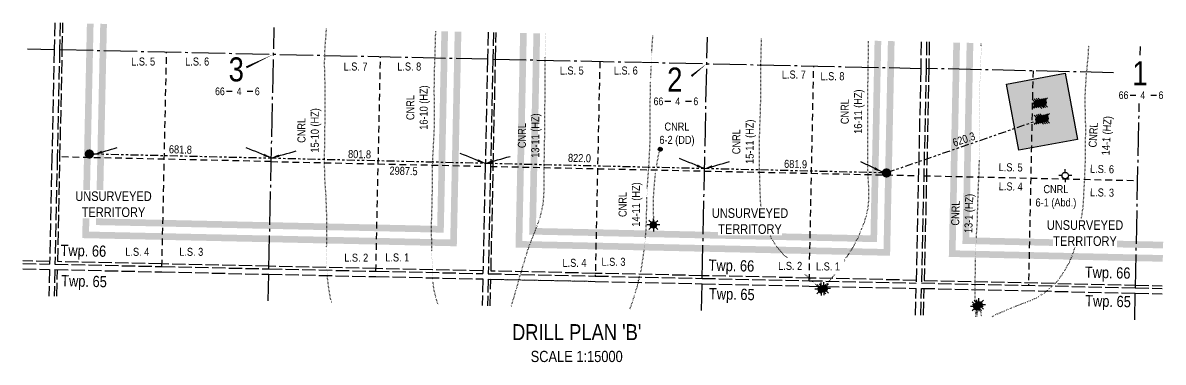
# Model space of a CAD drawing. Extents: x 401306 to 418331, y 6045711 to 6071172.
# Drawn here: x 413713 to 417984, y 6062705 to 6063976 of the extents above; entities that cross this region are included whole.
import ezdxf
from ezdxf.enums import TextEntityAlignment as Align

# ---------------------------------------------------------------- set-up
doc = ezdxf.new("R2010")
doc.units = 0
doc.header["$LTSCALE"] = 5
for name, pattern in [('foc-DOT', [1, 0.2, -0.8]), ('foc-DRILLPATH', [14.75, 6, -1.75, 1.75, -1.75, 1.75, -1.75]), ('foc-LSD', [8, 5, -3]), ('foc-QUARTERLINE', [33, 25, -3, 2, -3]), ('foc-UNSURVEYED', [12.5, 10, -2.5])]:
    doc.linetypes.add(name, pattern=pattern)
for name, color, linetype in [('10', 1, 'Continuous'), ('9', 3, 'Continuous'), ('AS-DRILL-T', 8, 'Continuous'), ('AS-TARGET-GAS-H', 181, 'Continuous'), ('AS-TARGET-OIL-H', 131, 'Continuous'), ('C-SYMBOL', 7, 'Continuous'), ('D-TXT', 6, 'Continuous'), ('DETAIL-HZ-Existing', 8, 'foc-DOT'), ('DETAIL-T', 7, 'Continuous'), ('F-WS-S', 8, 'Continuous'), ('L-BD', 7, 'Continuous'), ('L-BD1', 253, 'Continuous'), ('L-MON', 1, 'Continuous'), ('L-QSEC', 8, 'foc-QUARTERLINE'), ('L-SECLBL', 7, 'Continuous'), ('L-SECTION-LSD', 7, 'foc-LSD'), ('L-USEC', 7, 'foc-UNSURVEYED'), ('P-BUFFER-PURPLE-T', 187, 'Continuous'), ('P-PDRILLPATH', 12, 'foc-DRILLPATH'), ('P-PROPOSED', 10, 'Continuous'), ('P-PROPOSED-H', 21, 'Continuous')]:
    doc.layers.add(name, color=color, linetype=linetype)
doc.styles.add('100L', font='ARIALN.TTF', dxfattribs={"height": 11})
doc.styles.add('80CG', font='ARIALN.TTF', dxfattribs={"height": 10})
doc.styles.add('80L', font='ARIALN.TTF', dxfattribs={"height": 10})
doc.styles.add('SIMPLEX', font='ARIALN.TTF')
doc.styles.get("Standard").update_dxf_attribs({"font": 'ARIALN.TTF'})
doc.dimstyles.new('Compass 5 000', dxfattribs={"dimscale": 5, "dimtxt": 9, "dimasz": 2, "dimexe": 0.2, "dimexo": 0.0625, "dimgap": 0.5, "dimtad": 0, "dimtih": 1, "dimtoh": 1, "dimzin": 0, "dimdsep": 46, "dimtxsty": '80CG', "dimcen": 0.1, "dimse1": 1, "dimse2": 1, "dimclrd": 256, "dimclrt": 256, "dimaunit": 1, "dimadec": 4, "dimazin": 0, "dimtfac": 0.06, "dimtofl": 0, "dimtmove": 0, "dimatfit": 1, "dimfxl": 0.2, "dimtolj": 1, "dimtzin": 0, "dimlwd": -1, "dimarcsym": 0})

# ---------------------------------------------------------------- blocks, each defined once
blk = doc.blocks.new('L-SECLBL')
at = {"layer": '9', "color": 7}
for p, q in [((-5.1, -27.8), (-12.3, -27.8)), ((20.7, -27.8), (13.5, -27.8))]:
    blk.add_line(p, q, dxfattribs=at)
at = {"layer": '10', "color": 2, "style": 'SIMPLEX'}
blk.add_attdef('SEC', text='', height=30, dxfattribs=at).set_placement((0, 0), align=Align.MIDDLE)
at = {"layer": '10', "color": 5, "style": '80L'}
blk.add_attdef('TWP', text='', height=9.5, dxfattribs=at).set_placement((-14.4, -27.4), align=Align.MIDDLE_RIGHT)
blk.add_attdef('RGE', text='', height=9.5, dxfattribs=at).set_placement((3.6, -27.4), align=Align.MIDDLE_CENTER)
blk.add_attdef('MER', text='', height=9.5, dxfattribs=at).set_placement((23.2, -27.4), align=Align.MIDDLE_LEFT)
blk = doc.blocks.new('Gabd')
for p, q in [((-0.81, 0), (-1.62, 0)), ((0, 0.81), (0, 1.62)), ((1.62, 0), (0.81, 0)), ((0, -0.81), (0, -1.62))]:
    blk.add_line(p, q)
blk.add_circle((0, 0), 0.8)
blk = doc.blocks.new('BH-Existing')
at = {"layer": 'AS-DRILL-T'}
h = blk.add_hatch(color=256, dxfattribs=at)
h.dxf.hatch_style = 1
edge = h.paths.add_edge_path()
edge.add_arc((0, 0), 0.5, 0, 360)
blk.add_circle((0, 0), 0.5, dxfattribs=at)
blk = doc.blocks.new('GAS')
h = blk.add_hatch(color=255)
h.dxf.hatch_style = 1
edge = h.paths.add_edge_path()
edge.add_arc((0, 0), 0.9, 0, 360)
for p, q in [((-0.81, 0), (-1.62, 0)), ((-0.57, 0.57), (-1.14, 1.14)), ((0, 0.81), (0, 1.62)), ((0.57, 0.57), (1.14, 1.14)), ((1.62, 0), (0.81, 0)), ((-0.57, -0.57), (-1.14, -1.14)), ((0, -0.81), (0, -1.62)), ((1.14, -1.14), (0.57, -0.57))]:
    blk.add_line(p, q)
blk.add_circle((0, 0), 0.8)
blk = doc.blocks.new('plbh')
at = {"layer": 'L-MON'}
h = blk.add_hatch(color=255, dxfattribs=at)
h.dxf.hatch_style = 1
edge = h.paths.add_edge_path()
edge.add_arc((0, 0), 1.16, 0, 360)
h = blk.add_hatch(color=256, dxfattribs=at)
h.dxf.hatch_style = 1
h.paths.add_polyline_path([(-0.96, 0, 1), (0.96, 0, 1)])
h.paths.add_polyline_path([(0.91, 0, -1), (-0.91, 0, -1)], flags=16)
h.paths.add_polyline_path([(0.45, 0, -1), (-0.45, 0, -1)], flags=0)
h = blk.add_hatch(color=256, dxfattribs=at)
h.dxf.hatch_style = 1
h.paths.add_polyline_path([(-0.45, 0, 1), (0.45, 0, 1)])
h.paths.add_polyline_path([(0.4, 0, -1), (-0.4, 0, -1)], flags=16)
at = {"layer": 'L-MON', "color": 240}
for radius in [0.96, 0.91, 0.45, 0.4]:
    blk.add_circle((0, 0), radius, dxfattribs=at)
blk = doc.blocks.new('WC')
at = {"layer": 'L-MON'}
h = blk.add_hatch(color=255, dxfattribs=at)
h.dxf.hatch_style = 1
edge = h.paths.add_edge_path()
edge.add_arc((0, 0), 0.9, 0, 360)
at = {"layer": 'L-MON', "color": 240, "flags": 128}
for points in [[(-0.62, 0.5), (-1.23, 1.12)], [(0.52, 0.61), (1.13, 1.21)], [(-1.18, -1.18), (-0.56, -0.57)], [(1.16, -1.18), (0.56, -0.57)]]:
    blk.add_lwpolyline(points, dxfattribs=at)
at = {"layer": 'L-MON', "color": 240}
for radius in [0.8, 0.373]:
    blk.add_circle((0, 0), radius, dxfattribs=at)

msp = doc.modelspace()

# ---------------------------------------------------------------- hatches: boundary and pattern name
at = {"layer": 'AS-TARGET-GAS-H'}
h = msp.add_hatch(color=256, dxfattribs=at)
h.dxf.hatch_style = 1
h.paths.add_polyline_path([(415280.713, 6063944.732), (415265.103, 6063215.647), (414012.177, 6063243.026), (414028.056, 6063972.194), (414003.072, 6063972.742), (413986.649, 6063218.588), (415289.552, 6063190.117), (415305.696, 6063944.184)])
h = msp.add_hatch(color=256, dxfattribs=at)
h.dxf.hatch_style = 1
h.paths.add_polyline_path([(416903.321, 6063909.159), (416887.978, 6063180.155), (415634.978, 6063207.56), (415650.588, 6063936.623), (415625.604, 6063937.171), (415609.46, 6063183.123), (416912.436, 6063154.624), (416928.304, 6063908.611)])
h = msp.add_hatch(color=256, dxfattribs=at)
h.dxf.hatch_style = 1
h.paths.add_polyline_path([(417273.192, 6063901.05), (417248.209, 6063901.598), (417232.344, 6063148.132), (417983.728, 6063131.224), (417984.291, 6063156.208), (417257.853, 6063172.554)])
at = {"layer": 'AS-TARGET-OIL-H'}
h = msp.add_hatch(color=256, dxfattribs=at)
h.dxf.hatch_style = 1
h.paths.add_polyline_path([(415330.68, 6063943.636), (415314, 6063164.587), (413961.121, 6063194.15), (413978.089, 6063973.29), (413953.105, 6063973.837), (413935.593, 6063169.712), (415338.449, 6063139.057), (415355.664, 6063943.089)])
h = msp.add_hatch(color=256, dxfattribs=at)
h.dxf.hatch_style = 1
h.paths.add_polyline_path([(416903.321, 6063909.159), (416887.978, 6063180.155), (415634.978, 6063207.56), (415650.588, 6063936.623), (415625.604, 6063937.171), (415609.46, 6063183.123), (416912.436, 6063154.624), (416928.304, 6063908.611)])
h.paths.add_polyline_path([(415583.941, 6063158.685), (415600.62, 6063937.718), (415575.637, 6063938.266), (415558.423, 6063134.248), (416961.352, 6063103.563), (416978.272, 6063907.516), (416953.288, 6063908.064), (416936.894, 6063129.094)])
h = msp.add_hatch(color=256, dxfattribs=at)
h.dxf.hatch_style = 1
h.paths.add_polyline_path([(417223.225, 6063902.146), (417198.241, 6063902.693), (417181.325, 6063099.288), (417982.604, 6063081.258), (417983.166, 6063106.241), (417206.834, 6063123.71)])
at = {"layer": 'P-PROPOSED-H'}
h = msp.add_hatch(color=256, dxfattribs=at)
h.dxf.hatch_style = 1
h.paths.add_polyline_path([(417443.886, 6063498.645), (417663.674, 6063539.255), (417617.76, 6063787.745), (417397.972, 6063747.134)])

# ---------------------------------------------------------------- linework, layer by layer
at = {"layer": 'DETAIL-HZ-Existing', "flags": 128}
for points in [[(414868.628, 6062929.256), (414866.391, 6062939.679), (414862.924, 6062958.538), (414859.837, 6062977.368), (414857.073, 6062996.372), (414854.828, 6063015.334), (414853.072, 6063034.196), (414851.703, 6063053.42), (414850.831, 6063072.483), (414850.46, 6063091.565), (414850.518, 6063110.648), (414850.786, 6063129.687), (414851.264, 6063148.751), (414851.566, 6063158.657), (414851.762, 6063167.795), (414851.963, 6063186.965), (414852.022, 6063206.068), (414851.961, 6063225.203), (414851.712, 6063244.383), (414851.225, 6063263.678), (414850.558, 6063282.957), (414849.806, 6063302.057), (414848.967, 6063321.26), (414847.955, 6063340.296), (414846.533, 6063359.36), (414845.152, 6063378.494), (414844.319, 6063397.517), (414843.84, 6063416.721), (414843.539, 6063435.832), (414843.24, 6063455.013), (414843.069, 6063474.091), (414843.342, 6063493.39), (414843.941, 6063512.481), (414844.419, 6063531.565), (414844.579, 6063550.686), (414844.619, 6063569.82), (414844.817, 6063588.89), (414845.147, 6063608.037), (414845.317, 6063627.198), (414845.349, 6063646.402), (414845.487, 6063665.473), (414845.706, 6063684.573), (414845.857, 6063703.764), (414845.816, 6063722.869), (414845.415, 6063741.972), (414844.824, 6063761.069), (414844.252, 6063780.156), (414843.713, 6063799.342), (414843.504, 6063818.521), (414843.632, 6063837.602), (414844.071, 6063856.707), (414844.891, 6063875.834), (414846.07, 6063894.913), (414847.498, 6063913.977), (414849.029, 6063933.128), (414850.528, 6063952.201), (414850.675, 6063954.16)], [(415268.668, 6062920.518), (415268.18, 6062921.778), (415262.106, 6062939.852), (415257.039, 6062958.265), (415253.149, 6062976.982), (415250.277, 6062996.068), (415248.345, 6063015.164), (415247.183, 6063034.223), (415246.453, 6063053.393), (415245.931, 6063072.449), (415245.58, 6063091.541), (415245.358, 6063110.6), (415245.1, 6063129.85), (415244.788, 6063148.921), (415244.768, 6063150.311), (415244.416, 6063168.003), (415243.955, 6063187.077), (415243.694, 6063206.187), (415243.935, 6063225.376), (415244.573, 6063244.427), (415245.192, 6063263.548), (415245.661, 6063282.633), (415246.07, 6063301.758), (415246.489, 6063320.854), (415246.908, 6063339.959), (415247.328, 6063359.084), (415247.718, 6063378.22), (415248.018, 6063397.388), (415248.027, 6063416.493), (415247.898, 6063435.69), (415248.226, 6063454.747), (415249.058, 6063473.954), (415250.079, 6063493.146), (415251.048, 6063512.25), (415252.017, 6063531.353), (415253.115, 6063550.404), (415254.125, 6063569.557), (415254.785, 6063588.667), (415255.195, 6063607.843), (415255.354, 6063626.924), (415255.273, 6063646.04), (415255.068, 6063664.949), (415254.744, 6063684.37), (415254.382, 6063703.432), (415254.243, 6063722.63), (415254.402, 6063741.761), (415254.611, 6063760.861), (415254.849, 6063779.9), (415255.288, 6063798.985), (415255.845, 6063818.017), (415256.485, 6063837.138), (415257.213, 6063856.217), (415257.865, 6063875.427), (415258.437, 6063894.669), (415258.936, 6063913.793), (415259.475, 6063932.896), (415259.835, 6063945.19)], [(415542.658, 6062914.534), (415544.518, 6062920.755), (415547.2, 6062929.7), (415549.903, 6062938.694), (415552.566, 6062947.669), (415555.219, 6062956.665), (415557.903, 6062965.679), (415560.546, 6062974.675), (415563.17, 6062983.701), (415569.103, 6063004.328), (415574.247, 6063022.682), (415577.251, 6063033.611), (415579.302, 6063041.088), (415584.508, 6063059.531), (415589.96, 6063077.809), (415595.622, 6063096.062), (415601.164, 6063114.287), (415607.032, 6063132.346), (415607.085, 6063132.475), (415613.809, 6063150.365), (415620.921, 6063168.147), (415627.972, 6063185.85), (415634.914, 6063203.625), (415641.6, 6063221.586), (415647.679, 6063239.7), (415653.093, 6063258.038), (415657.631, 6063276.566), (415661.162, 6063295.294), (415663.631, 6063314.336), (415664.998, 6063333.371), (415665.457, 6063352.435), (415665.319, 6063371.703), (415665.237, 6063390.749), (415665.454, 6063409.789), (415665.683, 6063428.858), (415665.961, 6063447.946), (415666.451, 6063467.07), (415666.951, 6063486.204), (415667.25, 6063505.332), (415667.44, 6063524.472), (415667.662, 6063543.742), (415667.874, 6063562.962), (415667.962, 6063582.044), (415667.991, 6063601.138), (415668.132, 6063620.319), (415668.39, 6063639.368), (415668.681, 6063658.597), (415668.919, 6063677.656), (415669.019, 6063696.778), (415669.087, 6063715.871), (415669.277, 6063734.991), (415669.486, 6063754.091), (415669.676, 6063773.261), (415669.875, 6063792.342), (415669.985, 6063811.524), (415669.916, 6063830.69), (415669.764, 6063849.787), (415669.553, 6063868.896), (415669.242, 6063887.997), (415669.022, 6063907.126), (415669.115, 6063926.429), (415669.329, 6063936.212)], [(415987.185, 6062904.825), (415988.915, 6062909.447), (415991.856, 6062917.396), (415994.79, 6062925.485), (415997.646, 6062933.716), (416000.407, 6062942.139), (416003.017, 6062950.515), (416005.549, 6062958.982), (416008.029, 6062967.371), (416010.5, 6062975.78), (416012.922, 6062984.28), (416015.236, 6062992.863), (416017.465, 6063001.647), (416019.644, 6063010.443), (416021.834, 6063019.328), (416024.027, 6063028.283), (416026.15, 6063037.32), (416028.126, 6063046.429), (416029.985, 6063055.722), (416031.625, 6063065.029), (416034.417, 6063082.873), (416036.317, 6063096.365), (416036.758, 6063099.687), (416037.539, 6063105.811), (416038.692, 6063115.279), (416039.622, 6063123.201), (416039.806, 6063124.787), (416040.919, 6063134.266), (416042.092, 6063143.733), (416043.245, 6063153.22), (416044.338, 6063162.659), (416046.184, 6063181.624), (416046.908, 6063191.16), (416047.938, 6063210.293), (416048.273, 6063219.868), (416048.577, 6063229.413), (416048.831, 6063238.94), (416049.055, 6063248.478), (416049.533, 6063267.532), (416049.953, 6063286.657), (416050.311, 6063305.724), (416050.517, 6063315.342), (416050.751, 6063324.889), (416050.975, 6063334.396), (416051.299, 6063343.901), (416052.376, 6063362.943), (416053.764, 6063381.957), (416055.143, 6063401.072), (416056.524, 6063420.257), (416057.269, 6063429.813), (416057.992, 6063439.31), (416059.149, 6063458.3), (416060.047, 6063477.345), (416060.925, 6063496.39), (416061.803, 6063515.466), (416062.522, 6063534.555), (416063.001, 6063553.639), (416063.31, 6063572.777), (416063.199, 6063591.863), (416062.859, 6063611.015), (416062.867, 6063630.109), (416063.006, 6063649.211), (416063.017, 6063668.405), (416063.195, 6063687.465), (416063.554, 6063706.542), (416063.794, 6063725.721), (416064.023, 6063744.801), (416064.661, 6063763.892), (416065.61, 6063782.956), (416066.379, 6063802.094), (416067.06, 6063821.243), (416067.767, 6063840.283), (416068.595, 6063859.309), (416069.614, 6063878.412), (416070.785, 6063897.591), (416072.053, 6063916.638), (416072.81, 6063927.367)], [(416703.785, 6062978.541), (416703.826, 6062978.58), (416703.806, 6062978.58), (416703.625, 6062978.514), (416703.495, 6062978.547), (416703.476, 6062978.577), (416703.446, 6062978.558), (416703.415, 6062978.549), (416703.396, 6062978.569), (416703.307, 6062978.631), (416703.139, 6062978.704), (416702.839, 6062978.701), (416702.549, 6062978.707), (416702.479, 6062978.748), (416702.5, 6062978.758), (416702.519, 6062978.737), (416702.528, 6062978.667), (416702.545, 6062978.527), (416702.602, 6062978.376), (416702.587, 6062978.166), (416702.512, 6062977.917), (416702.469, 6062977.768), (416702.416, 6062977.639), (416702.29, 6062977.352), (416702.175, 6062977.114), (416702.061, 6062976.917), (416701.936, 6062976.699), (416701.761, 6062976.483), (416701.556, 6062976.217), (416701.62, 6062975.946), (416701.977, 6062975.808), (416702.326, 6062975.731), (416702.603, 6062975.615), (416702.841, 6062975.52), (416703.031, 6062975.496), (416703.261, 6062975.481), (416703.51, 6062975.436), (416703.698, 6062975.342), (416703.816, 6062975.239), (416703.826, 6062975.269), (416703.767, 6062975.29), (416703.696, 6062975.252), (416703.644, 6062975.183), (416703.592, 6062975.074), (416703.591, 6062975.024), (416703.579, 6062974.934), (416703.527, 6062974.835), (416703.454, 6062974.697), (416703.331, 6062974.569), (416703.23, 6062974.492), (416703.166, 6062974.333), (416703.222, 6062974.122), (416703.358, 6062973.959), (416703.426, 6062973.837), (416703.405, 6062973.778), (416703.395, 6062973.798), (416703.457, 6062973.887), (416703.5, 6062974.016), (416703.492, 6062974.136), (416703.575, 6062974.274), (416703.69, 6062974.502), (416703.775, 6062974.75), (416703.811, 6062975.019), (416703.846, 6062975.269), (416703.841, 6062975.499), (416703.765, 6062975.71), (416703.638, 6062975.823), (416703.528, 6062975.816), (416703.407, 6062975.798), (416703.318, 6062975.85), (416703.23, 6062975.912), (416703.11, 6062975.924), (416703.072, 6062976.025), (416703.083, 6062976.095), (416703.064, 6062976.135), (416702.996, 6062976.217), (416702.722, 6062976.523), (416702.284, 6062977.072), (416701.712, 6062977.924), (416700.994, 6062979), (416700.079, 6062980.179), (416698.916, 6062981.444), (416697.524, 6062982.804), (416695.866, 6062984.329), (416693.952, 6062986.06), (416691.813, 6062987.996), (416689.477, 6062990.136), (416687.005, 6062992.428), (416684.367, 6062994.915), (416681.505, 6062997.666), (416678.476, 6063000.601), (416675.231, 6063003.73), (416671.819, 6063006.973), (416668.208, 6063010.29), (416664.36, 6063013.732), (416660.306, 6063017.348), (416656.057, 6063021.219), (416651.653, 6063025.343), (416647.043, 6063029.641), (416642.124, 6063033.996), (416636.966, 6063038.406), (416631.66, 6063042.92), (416626.299, 6063047.644), (416620.86, 6063052.51), (416615.284, 6063057.489), (416609.552, 6063062.641), (416603.79, 6063067.824), (416598.012, 6063073.187), (416592.26, 6063078.81), (416586.44, 6063084.585), (416581.806, 6063089.173), (416580.513, 6063090.461), (416574.587, 6063096.398), (416568.693, 6063102.384), (416565.06, 6063106.081), (416562.73, 6063108.451), (416556.801, 6063114.738), (416550.959, 6063121.323), (416545.171, 6063128.117), (416539.588, 6063135.126), (416534.2, 6063142.362), (416529.046, 6063149.802), (416524.127, 6063157.458), (416519.462, 6063165.328), (416511.631, 6063179.547), (416507.704, 6063186.822), (416503.345, 6063194.986), (416499.14, 6063203.306), (416495.31, 6063211.859), (416491.926, 6063220.673), (416488.965, 6063229.667), (416486.488, 6063238.812), (416484.383, 6063248.088), (416482.541, 6063257.449), (416480.89, 6063266.866), (416479.425, 6063276.129), (416479.381, 6063276.41), (416478.083, 6063285.97), (416476.455, 6063305.018), (416475.639, 6063324.13), (416475.013, 6063343.247), (416474.296, 6063362.357), (416473.511, 6063381.518), (416472.997, 6063400.723), (416472.752, 6063419.872), (416472.575, 6063438.96), (416472.481, 6063458.187), (416472.477, 6063477.371), (416472.421, 6063496.506), (416472.354, 6063515.562), (416472.41, 6063534.755), (416472.734, 6063553.883), (416473.302, 6063573.175), (416473.976, 6063592.285), (416474.71, 6063611.404), (416475.384, 6063630.514), (416476.028, 6063649.594), (416476.592, 6063668.737), (416476.846, 6063687.856), (416477.07, 6063706.965), (416477.305, 6063726.084), (416477.359, 6063745.218), (416477.477, 6063764.529), (416477.631, 6063783.62), (416477.604, 6063802.715), (416477.608, 6063821.829), (416477.943, 6063840.997), (416478.388, 6063860.112), (416478.841, 6063879.216), (416479.445, 6063898.308), (416480.159, 6063917.427), (416480.199, 6063918.435)], [(416713.573, 6062980.783), (416713.653, 6062980.791), (416713.889, 6062980.606), (416714.034, 6062980.343), (416714.189, 6062980.129), (416714.4, 6062979.695), (416714.356, 6062979.016), (416714.263, 6062978.437), (416714.469, 6062978.203), (416714.799, 6062978.196), (416715.328, 6062978.155), (416715.975, 6062978.021), (416716.194, 6062977.957), (416716.204, 6062977.956), (416716.392, 6062977.892), (416716.669, 6062977.727), (416716.664, 6062977.016), (416716.057, 6062976.699), (416715.325, 6062977.095), (416714.85, 6062977.335), (416713.881, 6062977.355), (416713.408, 6062977.215), (416713.333, 6062977.017), (416713.227, 6062977.179), (416712.925, 6062977.576), (416712.553, 6062977.944), (416713.139, 6062978.231), (416713.845, 6062978.056), (416713.58, 6062977.822), (416713.122, 6062977.421), (416712.881, 6062977.857), (416712.606, 6062979.063), (416712.396, 6062979.977), (416712.541, 6062980.684), (416712.752, 6062981.21), (416712.893, 6062981.727), (416712.934, 6062982.256), (416712.923, 6062982.697), (416712.823, 6062983.149), (416712.757, 6062983.33), (416712.796, 6062983.3), (416712.827, 6062983.329), (416712.888, 6062983.378), (416712.959, 6062983.446), (416713.082, 6062983.574), (416713.481, 6062984.005), (416714.076, 6062984.723), (416714.827, 6062985.717), (416715.753, 6062986.898), (416716.84, 6062988.185), (416718.071, 6062989.62), (416719.475, 6062991.23), (416721.033, 6062992.988), (416722.674, 6062994.923), (416724.337, 6062996.969), (416726.075, 6062999.213), (416727.919, 6063001.714), (416729.946, 6063004.412), (416732.178, 6063007.325), (416734.561, 6063010.296), (416737.064, 6063013.253), (416739.71, 6063016.328), (416742.51, 6063019.62), (416745.476, 6063023.198), (416748.639, 6063027.072), (416752.048, 6063031.231), (416755.653, 6063035.686), (416759.315, 6063040.499), (416763.034, 6063045.632), (416766.909, 6063051.021), (416770.889, 6063056.628), (416774.905, 6063062.555), (416778.957, 6063068.751), (416783.152, 6063075.113), (416787.462, 6063081.694), (416791.823, 6063088.333), (416796.246, 6063095.051), (416800.712, 6063101.918), (416802.914, 6063105.302), (416805.272, 6063108.943), (416809.821, 6063115.939), (416814.421, 6063122.993), (416816.282, 6063125.874), (416818.974, 6063130.179), (416823.433, 6063137.646), (416827.715, 6063145.267), (416831.931, 6063153.11), (416836.071, 6063161.094), (416840.134, 6063169.26), (416844.667, 6063179.256), (416849.941, 6063191.708), (416853.324, 6063199.838), (416856.877, 6063208.465), (416860.349, 6063217.053), (416863.673, 6063225.725), (416866.772, 6063234.662), (416869.593, 6063243.644), (416872.188, 6063252.871), (416874.507, 6063262.214), (416876.564, 6063271.553), (416878.25, 6063280.329), (416878.363, 6063280.937), (416879.775, 6063290.469), (416880.888, 6063300.058), (416881.699, 6063309.563), (416882.201, 6063319.124), (416882.37, 6063328.093), (416882.373, 6063328.663), (416882.295, 6063338.227), (416882.067, 6063347.784), (416881.699, 6063357.344), (416880.653, 6063376.5), (416879.51, 6063395.758), (416878.743, 6063414.859), (416878.268, 6063433.993), (416877.951, 6063453.084), (416877.705, 6063472.224), (416877.49, 6063491.362), (416877.534, 6063510.506), (416877.788, 6063529.605), (416878.025, 6063548.834), (416878.059, 6063567.988), (416877.925, 6063587.195), (416877.88, 6063606.35), (416877.924, 6063625.453), (416877.978, 6063644.596), (416878.044, 6063663.809), (416877.981, 6063683.055), (416878.006, 6063702.189), (416878.289, 6063721.297), (416878.545, 6063740.506), (416878.68, 6063759.637), (416878.754, 6063778.76), (416878.92, 6063797.971), (416879.414, 6063817.095), (416879.919, 6063836.228), (416880.185, 6063855.437), (416880.479, 6063874.545), (416880.543, 6063893.668), (416880.437, 6063909.661)], [(417282.179, 6062876.54), (417282.215, 6062879.815), (417282.213, 6062884.006), (417282.116, 6062888.439), (417281.943, 6062893.094), (417281.696, 6062897.99), (417281.464, 6062903.106), (417281.246, 6062908.472), (417281.035, 6062914.107), (417280.86, 6062920.062), (417280.721, 6062926.337), (417280.633, 6062930.719), (417280.62, 6062932.93), (417280.604, 6062939.812), (417280.605, 6062946.974), (417280.61, 6062954.345), (417280.548, 6062961.858), (417280.419, 6062969.522), (417280.332, 6062977.316), (417280.319, 6062985.278), (417280.36, 6062993.399), (417280.405, 6062998.369), (417280.433, 6063001.639), (417280.525, 6063009.819), (417280.607, 6063018.489), (417280.665, 6063026.95), (417280.723, 6063035.441), (417280.773, 6063043.972), (417280.893, 6063052.571), (417281.116, 6063061.278), (417281.341, 6063070.085), (417281.478, 6063078.974), (417281.568, 6063088.035), (417281.672, 6063097.234), (417281.777, 6063106.544), (417281.905, 6063115.954), (417282.124, 6063125.421), (417282.485, 6063134.986), (417282.967, 6063144.608), (417283.53, 6063154.258), (417284.024, 6063162.559), (417285.266, 6063184.508), (417285.724, 6063192.49), (417286.33, 6063201.82), (417286.956, 6063211.148), (417287.552, 6063220.468), (417288.118, 6063229.808), (417288.576, 6063239.211), (417288.852, 6063248.557), (417289.039, 6063257.935), (417289.217, 6063267.363), (417289.434, 6063276.721), (417289.671, 6063286.098), (417289.928, 6063295.465), (417290.175, 6063304.872), (417290.432, 6063314.228), (417290.78, 6063323.653), (417291.155, 6063332.937), (417291.522, 6063342.291), (417291.889, 6063351.666), (417292.276, 6063361.07), (417292.684, 6063370.503), (417293.133, 6063379.926), (417293.579, 6063389.279), (417294.084, 6063399.03), (417294.597, 6063408.702), (417295.042, 6063418.444), (417295.336, 6063428.16), (417295.501, 6063437.919), (417295.636, 6063447.658), (417295.711, 6063457.399), (417295.735, 6063467.151), (417295.83, 6063476.901), (417296.015, 6063486.639), (417296.2, 6063496.387), (417296.414, 6063506.125), (417296.619, 6063515.863), (417296.724, 6063525.613), (417296.729, 6063535.365), (417296.673, 6063545.118), (417296.548, 6063554.853), (417296.378, 6063564.398), (417296.163, 6063574.135), (417295.988, 6063583.881), (417295.923, 6063593.634), (417295.887, 6063603.387), (417295.892, 6063613.149), (417295.957, 6063622.88), (417296.011, 6063632.591), (417296.016, 6063642.353), (417295.991, 6063652.096), (417295.975, 6063661.818), (417295.99, 6063671.57), (417296.065, 6063681.321), (417296.18, 6063691.081), (417296.343, 6063700.749), (417296.577, 6063710.497), (417296.832, 6063720.233), (417297.127, 6063729.979), (417297.462, 6063739.724), (417297.806, 6063749.459), (417298.171, 6063759.204), (417298.526, 6063768.938), (417298.886, 6063778.483), (417299.281, 6063788.227), (417299.735, 6063797.949), (417300.2, 6063807.692), (417300.634, 6063817.415), (417301.039, 6063827.158), (417301.413, 6063836.873), (417301.748, 6063846.608), (417302.002, 6063856.335), (417302.147, 6063866.064), (417302.161, 6063875.796), (417302.075, 6063885.52), (417301.987, 6063895.124), (417301.935, 6063900.42)], [(416074.694, 6063219.181), (416075.317, 6063218.827), (416077.331, 6063217.614), (416077.631, 6063217.118), (416076.08, 6063216.62), (416075.817, 6063216.016), (416075.546, 6063215.021), (416074.771, 6063214.338), (416074.359, 6063214.737), (416074.362, 6063214.877), (416074.441, 6063215.275), (416074.622, 6063216.281), (416075.084, 6063217.772), (416076.281, 6063220.407), (416077.199, 6063223.628), (416077.674, 6063228.549), (416077.447, 6063234.795), (416076.782, 6063241.631), (416076.045, 6063249.749), (416075.484, 6063258.633), (416075.217, 6063267.71), (416075.178, 6063281.874), (416075.226, 6063289.285), (416075.198, 6063293.157), (416075.14, 6063306.411), (416075.388, 6063317.568), (416075.932, 6063329.059), (416076.676, 6063340.526), (416078.251, 6063361.897), (416079.474, 6063378.465), (416081.123, 6063396.714), (416082.807, 6063410.051), (416085.108, 6063425.106), (416086.871, 6063436.541), (416088.508, 6063448.568), (416090.093, 6063459.617), (416092.51, 6063472.589), (416094.891, 6063482.04), (416096.639, 6063488.485), (416099.785, 6063500.48), (416100.392, 6063502.718)], [(417293.937, 6062920.243), (417293.904, 6062920.074), (417293.941, 6062919.933), (417294.188, 6062919.798), (417294.484, 6062919.592), (417294.7, 6062919.387), (417294.904, 6062919.123), (417295.139, 6062918.888), (417295.424, 6062918.622), (417295.709, 6062918.396), (417295.997, 6062918.29), (417296.255, 6062918.224), (417296.585, 6062918.177), (417297.003, 6062918.119), (417297.555, 6062918.177), (417297.69, 6062918.424), (417297.837, 6062918.771), (417297.996, 6062919.168), (417298.135, 6062919.605), (417298.234, 6062920.033), (417298.231, 6062920.373), (417298.105, 6062920.586), (417297.869, 6062920.771), (417297.564, 6062920.978), (417297.258, 6062921.214), (417296.954, 6062921.49), (417296.6, 6062921.778), (417296.269, 6062922.185), (417295.897, 6062922.593), (417295.442, 6062922.842), (417295.223, 6062922.897), (417294.804, 6062922.956), (417294.735, 6062922.967), (417294.515, 6062922.992), (417294.326, 6062923.016), (417294.266, 6062923.017), (417294.055, 6062922.972), (417293.75, 6062922.768), (417293.523, 6062922.413), (417293.532, 6062921.882), (417293.706, 6062921.129), (417293.895, 6062920.154), (417294.041, 6062918.991), (417294.535, 6062916.31), (417295.333, 6062913.373), (417296.229, 6062910.283), (417297.135, 6062907.253), (417297.918, 6062904.526), (417298.605, 6062902.001), (417299.353, 6062899.515), (417300.05, 6062896.96), (417300.494, 6062894.3), (417300.857, 6062891.582), (417301.29, 6062888.892), (417301.715, 6062886.253), (417302.13, 6062883.643), (417302.567, 6062881.114), (417303.135, 6062878.601), (417303.849, 6062876.067)], [(417286.32, 6062913.836), (417286.258, 6062913.728), (417286.185, 6062913.599), (417286.112, 6062913.471), (417286.039, 6062913.322), (417285.914, 6062913.075), (417285.686, 6062912.719), (417285.427, 6062912.255), (417285.309, 6062911.907), (417285.327, 6062911.797), (417285.288, 6062911.837), (417285.172, 6062912.02), (417285.022, 6062912.013), (417284.836, 6062911.757), (417284.855, 6062911.717), (417285.134, 6062912.131), (417285.346, 6062912.706), (417285.442, 6062912.974), (417285.568, 6062913.262), (417285.622, 6062913.441), (417285.644, 6062913.56), (417285.645, 6062913.59), (417285.635, 6062913.58), (417285.632, 6062913.471), (417285.615, 6062913.131), (417285.593, 6062912.561), (417285.577, 6062911.811), (417285.598, 6062910.881), (417285.629, 6062908.54), (417285.622, 6062908.21), (417285.571, 6062905.81), (417285.502, 6062902.961), (417285.5, 6062900.03), (417285.547, 6062897.049), (417285.635, 6062894.106), (417285.794, 6062891.172), (417286.012, 6062888.247), (417286.21, 6062885.282), (417286.228, 6062882.331), (417286.006, 6062879.365), (417285.759, 6062876.462)]]:
    msp.add_lwpolyline(points, dxfattribs=at)
at = {"layer": 'L-QSEC', "flags": 128}
for points in [[(414634.867, 6063054.45), (414654.387, 6063958.463)], [(416257.757, 6063018.971), (416276.948, 6063922.891)], [(413730.955, 6063878.725), (413830.89, 6063876.541)], [(413850.993, 6063876.102), (415453.461, 6063841.084)], [(417898.563, 6063854.615), (417899.26, 6063887.325)], [(415473.565, 6063840.648), (417076.104, 6063805.859)], [(417798.739, 6063789.606), (417096.211, 6063805.435)], [(417880.381, 6062983.574), (417894.769, 6063674.044)], [(414632.276, 6062934.418), (414634.433, 6063034.346)], [(416255.209, 6062898.971), (416257.33, 6062998.867)], [(417877.842, 6062863.53), (417879.928, 6062963.467)]]:
    msp.add_lwpolyline(points, dxfattribs=at)
at = {"layer": 'L-SECLBL', "flags": 128}
for points in [[(414652.23, 6063858.593, 0, 8, 0), (414550.477, 6063809.618, 0, 0, 0)], [(416274.833, 6063823.253, 0, 8, 0), (416217.395, 6063776.873, 0, 0, 0)]]:
    msp.add_lwpolyline(points, format="xyseb", dxfattribs=at)
at = {"layer": 'L-SECTION-LSD'}
for p, q in [((417496.671, 6063796.412), (417479.834, 6062992.587)), ((417087.749, 6063403.518), (417888.756, 6063385.481))]:
    msp.add_line(p, q, dxfattribs=at)
at = {"layer": 'L-SECTION-LSD', "flags": 128}
for points in [[(414234.177, 6063063.205), (414251.612, 6063867.348)], [(415035.562, 6063045.693), (415052.846, 6063849.839)], [(415874.199, 6063831.951), (415857.063, 6063027.735)], [(416658.477, 6063010.206), (416675.468, 6063814.556)], [(414643.549, 6063456.521), (413842.238, 6063474.031)], [(414643.549, 6063456.521), (415444.853, 6063439.01)], [(415464.957, 6063438.576), (416266.295, 6063421.112)], [(416266.295, 6063421.112), (417067.642, 6063403.948)]]:
    msp.add_lwpolyline(points, dxfattribs=at)
at = {"layer": 'L-USEC'}
for p, q in [((413833.066, 6063976.469), (413830.89, 6063876.541)), ((413853.17, 6063976.028), (413850.993, 6063876.103)), ((413861.046, 6063875.883), (413863.222, 6063975.808)), ((415455.598, 6063940.898), (415453.461, 6063841.084)), ((415475.702, 6063940.457), (415473.565, 6063840.654)), ((415483.616, 6063840.425), (415485.754, 6063940.237)), ((413830.89, 6063876.541), (413822.134, 6063474.469)), ((413850.993, 6063876.103), (413842.238, 6063474.031)), ((413852.29, 6063473.81), (413861.046, 6063875.883)), ((415453.461, 6063841.084), (415444.853, 6063439.01)), ((415473.565, 6063840.654), (415464.957, 6063438.58)), ((415475.008, 6063438.352), (415483.616, 6063840.425)), ((413822.134, 6063474.469), (413813.378, 6063072.4)), ((413842.238, 6063474.031), (413833.482, 6063071.961)), ((413843.753, 6063081.793), (413852.29, 6063473.81)), ((415444.853, 6063439.01), (415436.244, 6063036.938)), ((415464.957, 6063438.58), (415456.348, 6063036.498)), ((415466.615, 6063046.33), (415475.008, 6063438.352)), ((413713.006, 6063054.48), (413812.941, 6063052.296)), ((413713.445, 6063074.584), (413813.378, 6063072.4)), ((413813.597, 6063082.453), (413713.663, 6063084.636)), ((413812.941, 6063052.296), (413810.765, 6062952.361)), ((413833.044, 6063051.857), (413830.869, 6062951.923)), ((413833.044, 6063051.857), (414233.738, 6063043.101)), ((413833.482, 6063071.961), (414234.177, 6063063.205)), ((413840.921, 6062951.702), (413843.096, 6063051.637)), ((414234.391, 6063073.257), (413843.753, 6063081.793)), ((414234.177, 6063063.205), (414634.873, 6063054.449)), ((414635.085, 6063064.501), (414234.391, 6063073.257)), ((414634.873, 6063054.449), (415035.562, 6063045.693)), ((415035.772, 6063055.746), (414635.085, 6063064.501)), ((415436.46, 6063046.989), (415035.772, 6063055.746)), ((415857.266, 6063037.787), (415466.615, 6063046.33)), ((414233.738, 6063043.101), (414634.433, 6063034.346)), ((414634.433, 6063034.346), (415035.123, 6063025.589)), ((415035.123, 6063025.589), (415435.814, 6063016.834)), ((415035.562, 6063045.693), (415436.244, 6063036.938)), ((415435.814, 6063016.834), (415433.676, 6062916.914)), ((415455.918, 6063016.394), (415453.78, 6062916.484)), ((415455.918, 6063016.394), (415856.624, 6063007.631)), ((415456.348, 6063036.498), (415857.063, 6063027.735)), ((415463.83, 6062916.256), (415465.968, 6063016.174)), ((415463.83, 6062916.256), (415465.968, 6063016.174)), ((415465.968, 6063016.174), (415856.624, 6063007.631)), ((415856.624, 6063007.631), (416257.33, 6062998.867)), ((415856.624, 6063007.631), (416257.33, 6062998.867)), ((415857.063, 6063027.735), (416257.77, 6063018.971)), ((416257.969, 6063029.023), (415857.266, 6063037.787)), ((416257.77, 6063018.971), (416658.476, 6063010.206)), ((416658.674, 6063020.258), (416257.969, 6063029.023)), ((416658.476, 6063010.206), (417059.183, 6063001.441)), ((417059.378, 6063011.492), (416658.674, 6063020.258)), ((416257.33, 6062998.867), (416658.036, 6062990.103)), ((416257.33, 6062998.867), (416658.036, 6062990.103)), ((416658.036, 6062990.103), (417058.744, 6062981.337)), ((416658.036, 6062990.103), (417058.744, 6062981.337))]:
    msp.add_line(p, q, dxfattribs=at)
at = {"layer": 'L-USEC', "flags": 128}
for points in [[(417078.198, 6063905.325), (417076.104, 6063805.859)], [(417098.305, 6063904.884), (417096.211, 6063805.435)], [(417108.354, 6063904.664), (417106.26, 6063805.224)], [(417076.104, 6063805.859), (417059.18, 6063002.052)], [(417096.211, 6063805.435), (417079.287, 6063001.6)], [(417106.26, 6063805.224), (417089.547, 6063011.423)], [(417089.547, 6063011.423), (417880.607, 6062993.622)], [(417056.641, 6062881.466), (417058.744, 6062981.337)], [(417076.748, 6062881.027), (417078.864, 6062981.522)], [(417078.864, 6062981.493), (417879.928, 6062963.467)], [(417079.287, 6063001.6), (417880.381, 6062983.574)], [(417086.797, 6062880.808), (417088.913, 6062981.31)], [(417879.928, 6062963.467), (417979.932, 6062961.217)], [(417880.381, 6062983.574), (417980.355, 6062981.324)], [(417880.607, 6062993.622), (417980.567, 6062991.373)]]:
    msp.add_lwpolyline(points, dxfattribs=at)
at = {"layer": 'P-PROPOSED'}
msp.add_lwpolyline([(417397.972, 6063747.134), (417617.76, 6063787.745), (417663.674, 6063539.255), (417443.886, 6063498.645)], close=True, dxfattribs=at)

# ---------------------------------------------------------------- block references
at = {"layer": 'AS-DRILL-T', "xscale": 14.99999999999999, "yscale": 14.99999999999999, "zscale": 14.99999999999999}
msp.add_blockref('BH-Existing', (416100.399, 6063502.699), dxfattribs=at)
at = {"layer": 'F-WS-S', "xscale": 14.99999999999999, "yscale": 14.99999999999999, "zscale": 14.99999999999999}
for name, p in [('Gabd', (417617.368, 6063404.002)), ('GAS', (416074.694, 6063219.181)), ('GAS', (416713.573, 6062980.783)), ('GAS', (416703.785, 6062978.541)), ('GAS', (417286.32, 6062913.836)), ('GAS', (417293.937, 6062920.243))]:
    msp.add_blockref(name, p, dxfattribs=at)
at = {"layer": 'L-MON', "xscale": 14.99999999999999, "yscale": 14.99999999999999, "zscale": 14.99999999999999}
for name, p in [('WC', (417511.88, 6063673.649)), ('WC', (417519.252, 6063675.01)), ('WC', (417526.624, 6063676.371)), ('WC', (417533.997, 6063677.732)), ('WC', (417519.042, 6063613.982)), ('WC', (417526.414, 6063615.343)), ('WC', (417533.786, 6063616.704)), ('WC', (417541.159, 6063618.065)), ('plbh', (413962.45, 6063484.791)), ('plbh', (416947.874, 6063413.894))]:
    msp.add_blockref(name, p, dxfattribs=at)
at = {"layer": 'L-SECLBL', "xscale": 2.999999999999997, "yscale": 2.999999999999997, "zscale": 2.999999999999997}
for p, values in [((414512.546, 6063801.996), {'SEC': '3', 'TWP': '66', 'RGE': '4', 'MER': '6'}), ((417897.132, 6063787.389), {'SEC': '1', 'TWP': '66', 'RGE': '4', 'MER': '6'}), ((416155.06, 6063764.427), {'SEC': '2', 'TWP': '66', 'RGE': '4', 'MER': '6'})]:
    msp.add_blockref('L-SECLBL', p, dxfattribs=at).add_auto_attribs(values)

# ---------------------------------------------------------------- texts
at = {"layer": 'D-TXT', "color": 3, "char_height": 41.9791, "attachment_point": 1, "rotation": 358.710935, "style": '80L'}
for s, width, heights, insert in [('Twp. 66', 169.19517, [29.038], (413854.83, 6063145.452)), ('Twp. 66', 169.19517, [29.038], (416282.104, 6063089.828)), ('Twp. 66', 169.19517, [29.038], (417691.187, 6063063.353)), ('Twp. 65', 304.18619, [0], (413857.214, 6063031.344)), ('Twp. 65', 304.18619, [0], (416283.562, 6062982.844)), ('Twp. 65', 304.18619, [0], (417692.645, 6062956.369))]:
    msp.add_mtext_dynamic_manual_height_columns(s, width=width, gutter_width=142.5, heights=heights, dxfattribs=dict(at, insert=insert))
at = {"layer": 'DETAIL-HZ-Existing', "char_height": 30, "attachment_point": 1, "style": '80L'}
for s, insert, rotation in [('\\pxqc;CNRL\\P16-10 (HZ)', (415149.484, 6063576.681), 90), ('\\pxqc;CNRL\\P16-11 (HZ)', (416776.582, 6063561.44), 90), ('\\pxqc;CNRL\\P15-10 (HZ)', (414741.657, 6063491.263), 90), ('\\pxqc;CNRL\\P13-11 (HZ)', (415567.305, 6063471.769), 90), ('\\pxqc;CNRL\\P15-11 (HZ)', (416370.42, 6063448.757), 90), ('\\pxqc;CNRL\\P14-1 (HZ)', (417702.721, 6063475.046), 86.91579), ('\\pxqc;CNRL\\P14-11 (HZ)', (415944.467, 6063213.491), 90), ('\\pxqc;CNRL\\P13-1 (HZ)', (417189.05, 6063181.848), 88.49192)]:
    msp.add_mtext_dynamic_manual_height_columns(s, width=164.3382, gutter_width=150, heights=[0], dxfattribs=dict(at, insert=insert, rotation=rotation))
for s, insert in [('\\pxqc;CNRL\\P6-2 (DD)', (416080.963, 6063602.707)), ('\\pxqc;CNRL\\P6-1 (Abd.)', (417500.261, 6063368.344))]:
    msp.add_mtext_dynamic_manual_height_columns(s, width=164.3382, gutter_width=150, heights=[0], dxfattribs=dict(at, insert=insert))
at = {"layer": 'DETAIL-T', "color": 3, "insert": (415448.967, 6062847.4), "char_height": 59.97519, "width": 677.22247, "attachment_point": 1, "style": '80CG'}
msp.add_mtext("\\pxqc;DRILL PLAN 'B'\\P{\\H0.7x;SCALE 1:15000}", dxfattribs=at)
at = {"layer": 'L-BD', "style": '80L'}
msp.add_text('2987.5', height=29.9876, rotation=358.4714, dxfattribs=at).set_placement((415139.205, 6063421.564), align=Align.MIDDLE)
at = {"layer": 'L-BD1'}
msp.add_text('620.3', height=29.9876, rotation=19.093042, dxfattribs=at).set_placement((417237.724, 6063539.922), align=Align.MIDDLE_CENTER)
at = {"layer": 'P-BUFFER-PURPLE-T'}
for s, p in [('681.8', (414303.356, 6063501.844)), ('801.8', (414974.345, 6063484.239)), ('822.0', (415798.069, 6063469.72)), ('681.9', (416607.405, 6063447.127))]:
    msp.add_text(s, height=29.9876, rotation=358.639607, dxfattribs=at).set_placement(p, align=Align.MIDDLE_CENTER)

# ---------------------------------------------------------------- leaders
at = {"layer": 'P-BUFFER-PURPLE-T', "path_type": 1}
for points, override in [([(413980.684, 6063483.943), (414066.153, 6063508.866)], {"dimasz": 6, "dimgap": 0.5, "dimtad": 0}), ([(414643.845, 6063470.25), (414550.035, 6063507.726)], {"dimasz": 6}), ([(414643.845, 6063470.25), (414736.8, 6063496.436)], {"dimasz": 6}), ([(415445.079, 6063449.582), (415351.269, 6063487.058)], {"dimasz": 6}), ([(415445.079, 6063449.582), (415538.033, 6063475.768)], {"dimasz": 6}), ([(416266.485, 6063430.075), (416172.675, 6063467.551)], {"dimasz": 6}), ([(416266.485, 6063430.075), (416359.44, 6063456.262)], {"dimasz": 6}), ([(416930.846, 6063417.902), (416851.808, 6063455.553)], {"dimasz": 6})]:
    msp.add_leader(points, dimstyle='Compass 5 000', override=override, dxfattribs=at)

# ---------------------------------------------------------------- next in the draw order: texts
at = {"layer": 'C-SYMBOL', "color": 3, "char_height": 35.98207, "attachment_point": 5, "style": '80L', "bg_fill": 3, "box_fill_scale": 1.15, "bg_fill_color": 256, "bg_fill_true_color": 256, "bg_fill_transparency": 0}
for insert in [(414052.786, 6063296.548), (416436.723, 6063233.272)]:
    msp.add_mtext_dynamic_manual_height_columns('\\pxqc;UNSURVEYED TERRITORY', width=228.13964, gutter_width=106.875, heights=[0], dxfattribs=dict(at, insert=insert))
at = {"layer": 'L-SECTION-LSD', "char_height": 29.9876, "attachment_point": 1, "style": '100L', "bg_fill": 3, "box_fill_scale": 1.5, "bg_fill_color": 256, "bg_fill_transparency": 0}
for s, width, insert in [('\\pxqr;L.S. 5', 91.16572, (414117.475, 6063846.276)), ('\\pxql;L.S. 6', 91.41159, (414321.269, 6063846.276)), ('\\pxqr;L.S. 7', 92.60311, (414911.748, 6063827.672)), ('L.S. 8', 91.16572, (415115.542, 6063827.672)), ('\\pxqr;L.S. 5', 91.16572, (415722.774, 6063812.585)), ('\\pxql;L.S. 6', 91.41159, (415926.568, 6063812.585)), ('\\pxqr;L.S. 7', 92.60311, (416553.181, 6063797.662)), ('L.S. 8', 91.16572, (416700.668, 6063791.374)), ('\\pxqr;L.S. 4', 91.5818, (414095.244, 6063133.395)), ('\\pxql;L.S. 3', 91.09007, (414299.038, 6063133.395)), ('\\pxqr;L.S. 2', 91.92224, (414914.773, 6063111.409)), ('L.S. 1', 89.93637, (415070.746, 6063112.347)), ('\\pxqr;L.S. 4', 91.5818, (415732.652, 6063092.055)), ('\\pxql;L.S. 3', 91.09007, (415880.498, 6063095.934)), ('\\pxqr;L.S. 2', 91.92224, (416540.224, 6063080.653)), ('L.S. 1', 89.93637, (416684.063, 6063078.675))]:
    msp.add_mtext_dynamic_manual_height_columns(s, width=width, gutter_width=164.932, heights=[0], dxfattribs=dict(at, insert=insert))
at = {"layer": 'L-SECTION-LSD', "char_height": 30, "attachment_point": 1, "rotation": 358.710078, "style": '100L', "bg_fill": 3, "box_fill_scale": 1.5, "bg_fill_color": 256, "bg_fill_transparency": 0}
for s, width, insert in [('\\pxql;L.S. 6', 91.40989, (417710.719, 6063444.511)), ('\\pxqr;L.S. 4', 91.5801, (417366.99, 6063379.326)), ('\\pxql;L.S. 3', 91.08837, (417710.719, 6063356.658))]:
    msp.add_mtext_dynamic_manual_height_columns(s, width=width, gutter_width=164.929, heights=[0], dxfattribs=dict(at, insert=insert))

# ---------------------------------------------------------------- next in the draw order: texts
at = {"layer": 'L-SECTION-LSD', "insert": (417367.102, 6063451.099), "char_height": 30, "attachment_point": 1, "rotation": 358.710078, "style": '100L', "bg_fill": 3, "box_fill_scale": 1.5, "bg_fill_color": 256, "bg_fill_transparency": 0}
msp.add_mtext_dynamic_manual_height_columns('\\pxqr;L.S. 5', width=91.16403, gutter_width=164.929, heights=[0], dxfattribs=at)

# ---------------------------------------------------------------- next in the draw order: linework, layer by layer
at = {"layer": 'DETAIL-HZ-Existing', "flags": 128}
msp.add_lwpolyline([(417343.569, 6062875.199), (417346.909, 6062877.411), (417351.043, 6062879.935), (417355.446, 6062882.393), (417360.116, 6062884.736), (417365.054, 6062886.952), (417370.27, 6062889.093), (417375.726, 6062891.229), (417381.304, 6062893.442), (417387.003, 6062895.753), (417392.796, 6062898.212), (417398.722, 6062900.818), (417404.813, 6062903.621), (417411.063, 6062906.44), (417417.481, 6062909.136), (417424.049, 6062911.819), (417430.747, 6062914.519), (417437.626, 6062917.235), (417444.685, 6062919.997), (417451.896, 6062922.796), (417459.267, 6062925.642), (417466.86, 6062928.573), (417474.606, 6062931.621), (417482.413, 6062934.728), (417490.271, 6062937.883), (417498.081, 6062941.12), (417505.836, 6062944.618), (417513.489, 6062948.498), (417520.961, 6062952.782), (417528.2, 6062957.441), (417535.366, 6062962.402), (417542.243, 6062967.418), (417549.238, 6062972.802), (417556.157, 6062978.398), (417563.01, 6062984.186), (417569.757, 6062990.175), (417576.349, 6062996.408), (417582.708, 6063002.936), (417588.743, 6063009.761), (417594.434, 6063016.903), (417599.901, 6063024.31), (417605.222, 6063031.94), (417610.388, 6063039.783), (417615.418, 6063047.829), (417620.302, 6063056.048), (417625.029, 6063064.411), (417629.559, 6063072.947), (417633.843, 6063081.649), (417637.839, 6063090.497), (417641.569, 6063099.471), (417645.963, 6063111.051), (417653.022, 6063131.868), (417654.663, 6063137.144), (417657.413, 6063146.159), (417660.112, 6063155.134), (417662.681, 6063164.112), (417665.131, 6063173.132), (417667.402, 6063182.187), (417669.424, 6063191.326), (417671.249, 6063200.58), (417672.865, 6063209.888), (417674.341, 6063219.199), (417675.787, 6063228.531), (417677.222, 6063237.783), (417678.626, 6063247.035), (417680.061, 6063256.297), (417681.526, 6063265.548), (417682.931, 6063274.811), (417684.136, 6063284.088), (417685.042, 6063293.401), (417685.688, 6063302.759), (417686.197, 6063312.191), (417686.613, 6063321.534), (417687.041, 6063330.957), (417687.509, 6063340.379), (417688.036, 6063349.77), (417688.593, 6063359.121), (417689.17, 6063368.47), (417689.746, 6063377.83), (417690.314, 6063387.241), (417690.771, 6063396.603), (417691.087, 6063405.949), (417691.334, 6063415.305), (417691.602, 6063424.722), (417691.959, 6063434.096), (417692.373, 6063443.84), (417692.778, 6063453.573), (417693.143, 6063463.318), (417693.357, 6063473.066), (417693.512, 6063482.805), (417693.627, 6063492.544), (417693.641, 6063502.296), (417693.616, 6063512.049), (417693.621, 6063521.781), (417693.695, 6063531.521), (417693.81, 6063541.271), (417693.915, 6063551.021), (417693.99, 6063560.762), (417694.044, 6063570.503), (417694.089, 6063580.254), (417694.024, 6063590.007), (417693.898, 6063599.742), (417693.743, 6063609.478), (417693.547, 6063619.204), (417693.342, 6063628.94), (417693.086, 6063638.688), (417692.811, 6063648.426), (417692.535, 6063658.164), (417692.3, 6063667.901), (417692.245, 6063677.654), (417692.344, 6063687.144), (417692.469, 6063696.884), (417692.643, 6063706.632), (417692.929, 6063716.398), (417693.353, 6063726.122), (417693.838, 6063735.863), (417694.382, 6063745.594), (417695.057, 6063755.322), (417695.811, 6063765.048), (417696.576, 6063774.815), (417697.401, 6063784.529), (417698.265, 6063794.233), (417699.099, 6063803.938), (417699.963, 6063813.642), (417700.886, 6063823.335), (417701.89, 6063833.016), (417702.874, 6063842.697), (417703.648, 6063852.423), (417704.222, 6063862.133), (417704.717, 6063871.875), (417705.222, 6063881.617), (417705.768, 6063891.567)], dxfattribs=at)
at = {"layer": 'P-PDRILLPATH'}
msp.add_lwpolyline([(417533.786, 6063616.704), (416947.874, 6063413.894), (413962.45, 6063484.791)], dxfattribs=at)

# ---------------------------------------------------------------- next in the draw order: texts
at = {"layer": 'C-SYMBOL', "color": 3, "insert": (417691.519, 6063188.385), "char_height": 35.98207, "attachment_point": 5, "style": '80L', "bg_fill": 3, "box_fill_scale": 1.15, "bg_fill_color": 256, "bg_fill_true_color": 256, "bg_fill_transparency": 0}
msp.add_mtext_dynamic_manual_height_columns('\\pxqc;UNSURVEYED TERRITORY', width=228.13964, gutter_width=106.875, heights=[0], dxfattribs=at)

doc.saveas('drawing.dxf')
